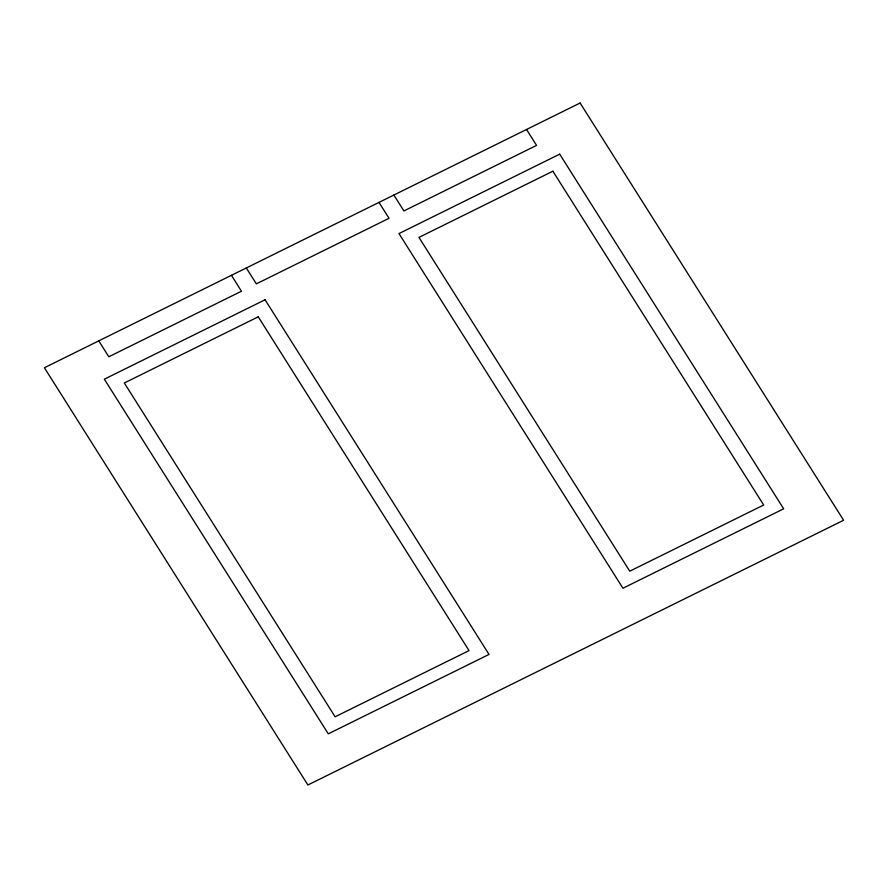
<?xml version="1.0" encoding="UTF-8"?>
<svg xmlns="http://www.w3.org/2000/svg" width="888" height="888" viewBox="0 0 888 888"><rect width="100%" height="100%" fill="white"/><g stroke="black" fill="none" stroke-linecap="round" stroke-linejoin="round"><path stroke-width="1.33" d="M526.54 129.482L536.574 145.388L403.907 210.944L393.872 195.049M378.987 202.397L389.033 218.293L256.366 283.86L246.32 267.965M231.446 275.313L241.481 291.209L108.813 356.776L98.779 340.881M580.108 103.008L44.4 367.743L307.892 784.992L843.6 520.257L580.108 103.008M265.057 299.767L104.34 379.187L328.305 733.843L489.022 654.423L265.057 299.767M559.695 154.157L398.978 233.577L622.943 588.233L783.66 508.813L559.695 154.157M258.242 316.816L124.32 382.994L335.12 716.794L469.042 650.604L258.242 316.816M552.88 171.206L418.958 237.396L629.759 571.184L763.68 505.006L552.88 171.206"/></g></svg>
